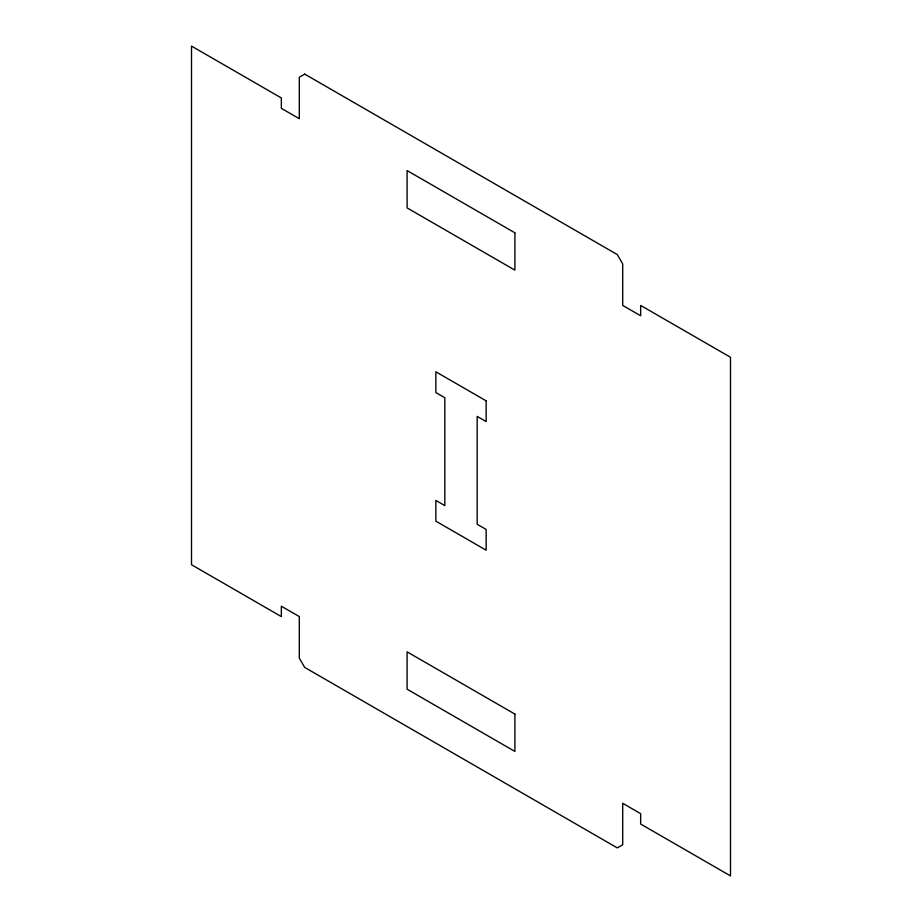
<?xml version="1.0" encoding="UTF-8"?>
<svg xmlns="http://www.w3.org/2000/svg" width="922" height="922" viewBox="0 0 922 922"><rect width="100%" height="100%" fill="white"/><g stroke="black" fill="none" stroke-linecap="round" stroke-linejoin="round"><path stroke-width="1.38" d="M304.698 74.106L299.304 77.218L299.304 118.708L281.348 108.335L281.348 97.963L191.511 46.1L191.511 564.725L281.348 616.588L281.348 606.215L299.304 616.588L299.304 658.078L304.698 667.413L617.302 847.894L622.696 844.783L622.696 803.293L640.652 813.665L640.652 824.038L730.489 875.9L730.489 357.275L640.652 305.413L640.652 315.785L622.696 305.413L622.696 263.923L617.302 254.587L304.698 74.106M514.902 232.805L407.098 170.57L407.098 207.911L514.902 270.146L514.902 232.805M486.148 400.84L435.852 371.797L435.852 392.542L444.83 397.728L444.83 505.602L435.852 500.416L435.852 521.161L486.148 550.203L486.148 529.458L477.17 524.272L477.17 416.398L486.148 421.585L486.148 400.84M514.902 714.089L407.098 651.854L407.098 689.195L514.902 751.43L514.902 714.089"/></g></svg>
